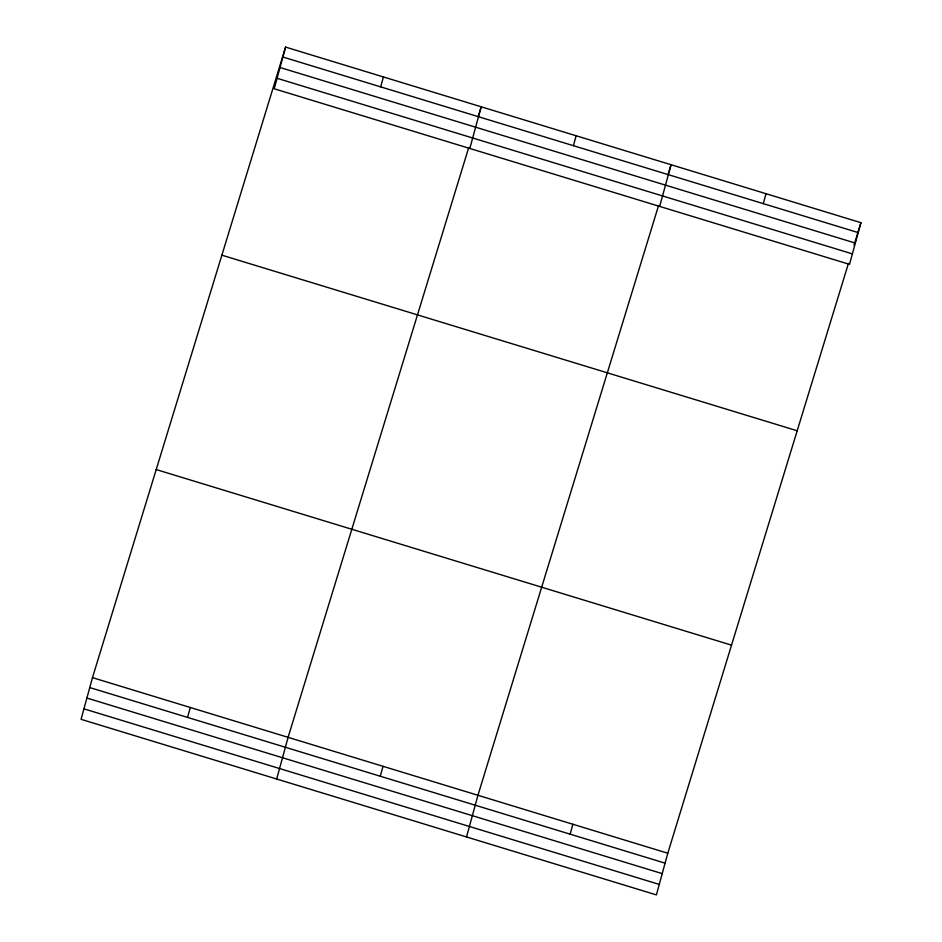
<?xml version="1.0" encoding="UTF-8"?>
<svg xmlns="http://www.w3.org/2000/svg" width="942" height="942" viewBox="0 0 942 942"><rect width="100%" height="100%" fill="white"/><g stroke="black" fill="none" stroke-linecap="round" stroke-linejoin="round"><path stroke-width="1.41" d="M285.603 47.1L274.204 88.772L849.519 264.361L860.929 222.677L285.603 47.1L92.481 677.639L81.071 719.323L656.397 894.9L667.796 853.228L848.436 263.454M187.564 717.415L190.284 707.489M380.686 86.876L383.406 76.95M276.689 779.01L288.087 737.339L468.727 147.576M469.811 148.471L481.209 106.799L478.195 116.643M380.297 776.232L383.017 766.317M573.431 145.692L576.139 135.766M466.537 836.955L477.947 795.284L658.576 205.509M659.671 206.416L671.069 164.744L668.055 174.576M570.157 834.176L572.877 824.25M763.279 203.637L765.999 193.711M854.041 245.179L860.929 222.677M282.883 57.026L858.209 232.603M280.021 67.506L855.348 243.083M277.066 78.292L852.392 253.881M221.865 255.176L797.191 430.765M156.207 469.563L731.534 645.152M92.481 677.639L667.796 853.228M89.761 687.566L665.087 863.155M86.899 698.046L662.214 873.623M83.944 708.843L659.27 884.42"/></g></svg>
